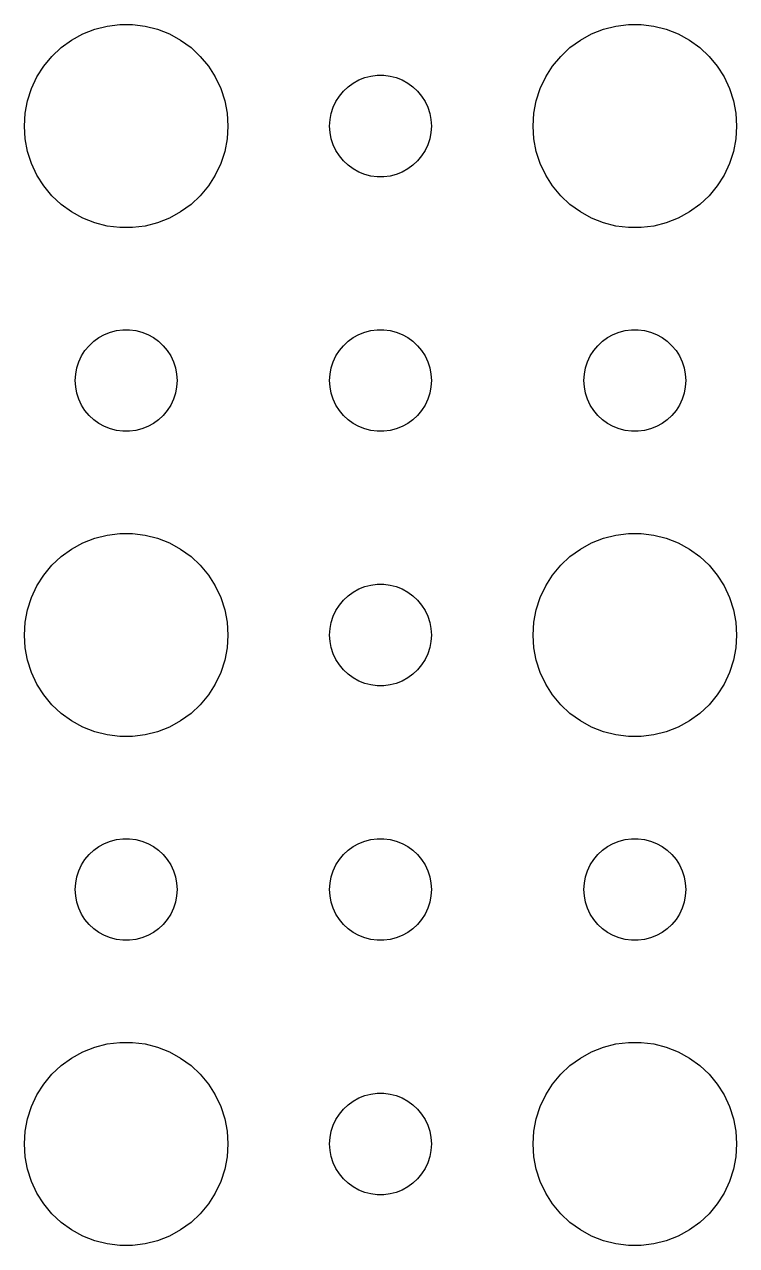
# Model space of a CAD drawing. Header units: metres. Extents: x -157 to 157, y -157 to 157.
# Drawn here: x 27 to 48, y -122.99 to -87.01 of the extents above; entities that cross this region are included whole.
import ezdxf

# ---------------------------------------------------------------- set-up
doc = ezdxf.new("R2010")
doc.units = ezdxf.units.M

msp = doc.modelspace()

# ---------------------------------------------------------------- linework, layer by layer
for p, q in [((29.0729, -87.1468), (29.4379, -87.0531)), ((29.4379, -87.0531), (29.8116, -87.0059)), ((29.8116, -87.0059), (30.1884, -87.0059)), ((30.1884, -87.0059), (30.5621, -87.0531)), ((30.5621, -87.0531), (30.927, -87.1468)), ((44.0729, -87.1468), (44.4379, -87.0531)), ((44.4379, -87.0531), (44.8116, -87.0059)), ((44.8116, -87.0059), (45.1884, -87.0059)), ((45.1884, -87.0059), (45.5621, -87.0531)), ((45.5621, -87.0531), (45.927, -87.1468)), ((28.3925, -87.467), (28.7227, -87.2855)), ((28.7227, -87.2855), (29.0729, -87.1468)), ((30.927, -87.1468), (31.2773, -87.2855)), ((31.2773, -87.2855), (31.6075, -87.467)), ((43.3925, -87.467), (43.7227, -87.2855)), ((43.7227, -87.2855), (44.0729, -87.1468)), ((45.927, -87.1468), (46.2773, -87.2855)), ((46.2773, -87.2855), (46.6075, -87.467)), ((27.8131, -87.9464), (28.0877, -87.6885)), ((28.0877, -87.6885), (28.3925, -87.467)), ((31.6075, -87.467), (31.9123, -87.6885)), ((31.9123, -87.6885), (32.1869, -87.9464)), ((42.8131, -87.9464), (43.0877, -87.6885)), ((43.0877, -87.6885), (43.3925, -87.467)), ((46.6075, -87.467), (46.9123, -87.6885)), ((46.9123, -87.6885), (47.1869, -87.9464)), ((27.5729, -88.2366), (27.8131, -87.9464)), ((32.1869, -87.9464), (32.427, -88.2366)), ((42.5729, -88.2366), (42.8131, -87.9464)), ((47.1869, -87.9464), (47.427, -88.2366)), ((27.3711, -88.5547), (27.5729, -88.2366)), ((32.427, -88.2366), (32.6289, -88.5547)), ((37.0365, -88.5734), (37.2189, -88.5266)), ((37.2189, -88.5266), (37.4058, -88.503)), ((37.4058, -88.503), (37.5942, -88.503)), ((37.5942, -88.503), (37.7811, -88.5266)), ((37.7811, -88.5266), (37.9635, -88.5734)), ((42.3711, -88.5547), (42.5729, -88.2366)), ((47.427, -88.2366), (47.6289, -88.5547)), ((27.2107, -88.8956), (27.3711, -88.5547)), ((32.6289, -88.5547), (32.7893, -88.8956)), ((36.4065, -88.9732), (36.5439, -88.8442)), ((36.5439, -88.8442), (36.6963, -88.7335)), ((36.6963, -88.7335), (36.8613, -88.6428)), ((36.8613, -88.6428), (37.0365, -88.5734)), ((37.9635, -88.5734), (38.1387, -88.6428)), ((38.1387, -88.6428), (38.3037, -88.7335)), ((38.3037, -88.7335), (38.4561, -88.8442)), ((38.4561, -88.8442), (38.5934, -88.9732)), ((42.2107, -88.8956), (42.3711, -88.5547)), ((47.6289, -88.5547), (47.7893, -88.8956)), ((27.0942, -89.2539), (27.2107, -88.8956)), ((32.7893, -88.8956), (32.9057, -89.2539)), ((36.1855, -89.2774), (36.2865, -89.1183)), ((36.2865, -89.1183), (36.4065, -88.9732)), ((38.5934, -88.9732), (38.7135, -89.1183)), ((38.7135, -89.1183), (38.8145, -89.2774)), ((42.0942, -89.2539), (42.2107, -88.8956)), ((47.7893, -88.8956), (47.9057, -89.2539)), ((27.0237, -89.624), (27.0942, -89.2539)), ((32.9057, -89.2539), (32.9763, -89.624)), ((36.0471, -89.627), (36.1053, -89.4478)), ((36.1053, -89.4478), (36.1855, -89.2774)), ((38.8145, -89.2774), (38.8947, -89.4478)), ((38.8947, -89.4478), (38.9529, -89.627)), ((42.0237, -89.624), (42.0942, -89.2539)), ((47.9057, -89.2539), (47.9763, -89.624)), ((27, -90), (27.0237, -89.624)), ((32.9763, -89.624), (33, -90)), ((36, -90), (36.0118, -89.812)), ((36.0118, -89.812), (36.0471, -89.627)), ((38.9529, -89.627), (38.9882, -89.812)), ((38.9882, -89.812), (39, -90)), ((42, -90), (42.0237, -89.624)), ((47.9763, -89.624), (48, -90)), ((27.0237, -90.376), (27, -90)), ((33, -90), (32.9763, -90.376)), ((36.0118, -90.188), (36, -90)), ((36.0471, -90.373), (36.0118, -90.188)), ((38.9882, -90.188), (38.9529, -90.373)), ((39, -90), (38.9882, -90.188)), ((42.0237, -90.376), (42, -90)), ((48, -90), (47.9763, -90.376)), ((27.0942, -90.7461), (27.0237, -90.376)), ((32.9763, -90.376), (32.9057, -90.7461)), ((36.1053, -90.5522), (36.0471, -90.373)), ((36.1855, -90.7226), (36.1053, -90.5522)), ((38.8947, -90.5522), (38.8145, -90.7226)), ((38.9529, -90.373), (38.8947, -90.5522)), ((42.0942, -90.7461), (42.0237, -90.376)), ((47.9763, -90.376), (47.9057, -90.7461)), ((27.2107, -91.1044), (27.0942, -90.7461)), ((32.9057, -90.7461), (32.7893, -91.1044)), ((36.2865, -90.8817), (36.1855, -90.7226)), ((36.4065, -91.0268), (36.2865, -90.8817)), ((36.5439, -91.1558), (36.4065, -91.0268)), ((38.5934, -91.0268), (38.4561, -91.1558)), ((38.7135, -90.8817), (38.5934, -91.0268)), ((38.8145, -90.7226), (38.7135, -90.8817)), ((42.2107, -91.1044), (42.0942, -90.7461)), ((47.9057, -90.7461), (47.7893, -91.1044)), ((27.3711, -91.4453), (27.2107, -91.1044)), ((32.7893, -91.1044), (32.6289, -91.4453)), ((36.6963, -91.2665), (36.5439, -91.1558)), ((36.8613, -91.3572), (36.6963, -91.2665)), ((37.0365, -91.4266), (36.8613, -91.3572)), ((38.1387, -91.3572), (37.9635, -91.4266)), ((38.3037, -91.2665), (38.1387, -91.3572)), ((38.4561, -91.1558), (38.3037, -91.2665)), ((42.3711, -91.4453), (42.2107, -91.1044)), ((47.7893, -91.1044), (47.6289, -91.4453)), ((27.5729, -91.7634), (27.3711, -91.4453)), ((27.8131, -92.0536), (27.5729, -91.7634)), ((32.427, -91.7634), (32.1869, -92.0536)), ((32.6289, -91.4453), (32.427, -91.7634)), ((37.2189, -91.4734), (37.0365, -91.4266)), ((37.4058, -91.497), (37.2189, -91.4734)), ((37.5942, -91.497), (37.4058, -91.497)), ((37.7811, -91.4734), (37.5942, -91.497)), ((37.9635, -91.4266), (37.7811, -91.4734)), ((42.5729, -91.7634), (42.3711, -91.4453)), ((42.8131, -92.0536), (42.5729, -91.7634)), ((47.427, -91.7634), (47.1869, -92.0536)), ((47.6289, -91.4453), (47.427, -91.7634)), ((28.0877, -92.3115), (27.8131, -92.0536)), ((32.1869, -92.0536), (31.9123, -92.3115)), ((43.0877, -92.3115), (42.8131, -92.0536)), ((47.1869, -92.0536), (46.9123, -92.3115)), ((28.3925, -92.533), (28.0877, -92.3115)), ((31.9123, -92.3115), (31.6075, -92.533)), ((43.3925, -92.533), (43.0877, -92.3115)), ((46.9123, -92.3115), (46.6075, -92.533)), ((28.7227, -92.7145), (28.3925, -92.533)), ((29.0729, -92.8532), (28.7227, -92.7145)), ((31.2773, -92.7145), (30.927, -92.8532)), ((31.6075, -92.533), (31.2773, -92.7145)), ((43.7227, -92.7145), (43.3925, -92.533)), ((44.0729, -92.8532), (43.7227, -92.7145)), ((46.2773, -92.7145), (45.927, -92.8532)), ((46.6075, -92.533), (46.2773, -92.7145)), ((29.4379, -92.9469), (29.0729, -92.8532)), ((29.8116, -92.9941), (29.4379, -92.9469)), ((30.1884, -92.9941), (29.8116, -92.9941)), ((30.5621, -92.9469), (30.1884, -92.9941)), ((30.927, -92.8532), (30.5621, -92.9469)), ((44.4379, -92.9469), (44.0729, -92.8532)), ((44.8116, -92.9941), (44.4379, -92.9469)), ((45.1884, -92.9941), (44.8116, -92.9941)), ((45.5621, -92.9469), (45.1884, -92.9941)), ((45.927, -92.8532), (45.5621, -92.9469)), ((29.3613, -96.1428), (29.5365, -96.0734)), ((29.5365, -96.0734), (29.7189, -96.0266)), ((29.7189, -96.0266), (29.9058, -96.003)), ((29.9058, -96.003), (30.0942, -96.003)), ((30.0942, -96.003), (30.2811, -96.0266)), ((30.2811, -96.0266), (30.4635, -96.0734)), ((30.4635, -96.0734), (30.6387, -96.1428)), ((36.8613, -96.1428), (37.0365, -96.0734)), ((37.0365, -96.0734), (37.2189, -96.0266)), ((37.2189, -96.0266), (37.4058, -96.003)), ((37.4058, -96.003), (37.5942, -96.003)), ((37.5942, -96.003), (37.7811, -96.0266)), ((37.7811, -96.0266), (37.9635, -96.0734)), ((37.9635, -96.0734), (38.1387, -96.1428)), ((44.3613, -96.1428), (44.5365, -96.0734)), ((44.5365, -96.0734), (44.7189, -96.0266)), ((44.7189, -96.0266), (44.9058, -96.003)), ((44.9058, -96.003), (45.0942, -96.003)), ((45.0942, -96.003), (45.2811, -96.0266)), ((45.2811, -96.0266), (45.4635, -96.0734)), ((45.4635, -96.0734), (45.6387, -96.1428)), ((28.9065, -96.4732), (29.0439, -96.3442)), ((29.0439, -96.3442), (29.1963, -96.2335)), ((29.1963, -96.2335), (29.3613, -96.1428)), ((30.6387, -96.1428), (30.8037, -96.2335)), ((30.8037, -96.2335), (30.9561, -96.3442)), ((30.9561, -96.3442), (31.0934, -96.4732)), ((36.4065, -96.4732), (36.5439, -96.3442)), ((36.5439, -96.3442), (36.6963, -96.2335)), ((36.6963, -96.2335), (36.8613, -96.1428)), ((38.1387, -96.1428), (38.3037, -96.2335)), ((38.3037, -96.2335), (38.4561, -96.3442)), ((38.4561, -96.3442), (38.5934, -96.4732)), ((43.9065, -96.4732), (44.0439, -96.3442)), ((44.0439, -96.3442), (44.1963, -96.2335)), ((44.1963, -96.2335), (44.3613, -96.1428)), ((45.6387, -96.1428), (45.8037, -96.2335)), ((45.8037, -96.2335), (45.9561, -96.3442)), ((45.9561, -96.3442), (46.0934, -96.4732)), ((28.6053, -96.9478), (28.6855, -96.7774)), ((28.6855, -96.7774), (28.7865, -96.6183)), ((28.7865, -96.6183), (28.9065, -96.4732)), ((31.0934, -96.4732), (31.2135, -96.6183)), ((31.2135, -96.6183), (31.3145, -96.7774)), ((31.3145, -96.7774), (31.3947, -96.9478)), ((36.1053, -96.9478), (36.1855, -96.7774)), ((36.1855, -96.7774), (36.2865, -96.6183)), ((36.2865, -96.6183), (36.4065, -96.4732)), ((38.5934, -96.4732), (38.7135, -96.6183)), ((38.7135, -96.6183), (38.8145, -96.7774)), ((38.8145, -96.7774), (38.8947, -96.9478)), ((43.6053, -96.9478), (43.6855, -96.7774)), ((43.6855, -96.7774), (43.7865, -96.6183)), ((43.7865, -96.6183), (43.9065, -96.4732)), ((46.0934, -96.4732), (46.2135, -96.6183)), ((46.2135, -96.6183), (46.3145, -96.7774)), ((46.3145, -96.7774), (46.3947, -96.9478)), ((28.5118, -97.312), (28.5471, -97.127)), ((28.5471, -97.127), (28.6053, -96.9478)), ((31.3947, -96.9478), (31.4529, -97.127)), ((31.4529, -97.127), (31.4882, -97.312)), ((36.0118, -97.312), (36.0471, -97.127)), ((36.0471, -97.127), (36.1053, -96.9478)), ((38.8947, -96.9478), (38.9529, -97.127)), ((38.9529, -97.127), (38.9882, -97.312)), ((43.5118, -97.312), (43.5471, -97.127)), ((43.5471, -97.127), (43.6053, -96.9478)), ((46.3947, -96.9478), (46.4529, -97.127)), ((46.4529, -97.127), (46.4882, -97.312)), ((28.5, -97.5), (28.5118, -97.312)), ((28.5118, -97.688), (28.5, -97.5)), ((31.4882, -97.312), (31.5, -97.5)), ((31.5, -97.5), (31.4882, -97.688)), ((36, -97.5), (36.0118, -97.312)), ((36.0118, -97.688), (36, -97.5)), ((38.9882, -97.312), (39, -97.5)), ((39, -97.5), (38.9882, -97.688)), ((43.5, -97.5), (43.5118, -97.312)), ((43.5118, -97.688), (43.5, -97.5)), ((46.4882, -97.312), (46.5, -97.5)), ((46.5, -97.5), (46.4882, -97.688)), ((28.5471, -97.873), (28.5118, -97.688)), ((28.6053, -98.0522), (28.5471, -97.873)), ((31.4529, -97.873), (31.3947, -98.0522)), ((31.4882, -97.688), (31.4529, -97.873)), ((36.0471, -97.873), (36.0118, -97.688)), ((36.1053, -98.0522), (36.0471, -97.873)), ((38.9529, -97.873), (38.8947, -98.0522)), ((38.9882, -97.688), (38.9529, -97.873)), ((43.5471, -97.873), (43.5118, -97.688)), ((43.6053, -98.0522), (43.5471, -97.873)), ((46.4529, -97.873), (46.3947, -98.0522)), ((46.4882, -97.688), (46.4529, -97.873)), ((28.6855, -98.2226), (28.6053, -98.0522)), ((28.7865, -98.3817), (28.6855, -98.2226)), ((31.3145, -98.2226), (31.2135, -98.3817)), ((31.3947, -98.0522), (31.3145, -98.2226)), ((36.1855, -98.2226), (36.1053, -98.0522)), ((36.2865, -98.3817), (36.1855, -98.2226)), ((38.8145, -98.2226), (38.7135, -98.3817)), ((38.8947, -98.0522), (38.8145, -98.2226)), ((43.6855, -98.2226), (43.6053, -98.0522)), ((43.7865, -98.3817), (43.6855, -98.2226)), ((46.3145, -98.2226), (46.2135, -98.3817)), ((46.3947, -98.0522), (46.3145, -98.2226)), ((28.9065, -98.5268), (28.7865, -98.3817)), ((29.0439, -98.6558), (28.9065, -98.5268)), ((31.0934, -98.5268), (30.9561, -98.6558)), ((31.2135, -98.3817), (31.0934, -98.5268)), ((36.4065, -98.5268), (36.2865, -98.3817)), ((36.5439, -98.6558), (36.4065, -98.5268)), ((38.5934, -98.5268), (38.4561, -98.6558)), ((38.7135, -98.3817), (38.5934, -98.5268)), ((43.9065, -98.5268), (43.7865, -98.3817)), ((44.0439, -98.6558), (43.9065, -98.5268)), ((46.0934, -98.5268), (45.9561, -98.6558)), ((46.2135, -98.3817), (46.0934, -98.5268)), ((29.1963, -98.7665), (29.0439, -98.6558)), ((29.3613, -98.8572), (29.1963, -98.7665)), ((29.5365, -98.9266), (29.3613, -98.8572)), ((29.7189, -98.9734), (29.5365, -98.9266)), ((30.4635, -98.9266), (30.2811, -98.9734)), ((30.6387, -98.8572), (30.4635, -98.9266)), ((30.8037, -98.7665), (30.6387, -98.8572)), ((30.9561, -98.6558), (30.8037, -98.7665)), ((36.6963, -98.7665), (36.5439, -98.6558)), ((36.8613, -98.8572), (36.6963, -98.7665)), ((37.0365, -98.9266), (36.8613, -98.8572)), ((37.2189, -98.9734), (37.0365, -98.9266)), ((37.9635, -98.9266), (37.7811, -98.9734)), ((38.1387, -98.8572), (37.9635, -98.9266)), ((38.3037, -98.7665), (38.1387, -98.8572)), ((38.4561, -98.6558), (38.3037, -98.7665)), ((44.1963, -98.7665), (44.0439, -98.6558)), ((44.3613, -98.8572), (44.1963, -98.7665)), ((44.5365, -98.9266), (44.3613, -98.8572)), ((44.7189, -98.9734), (44.5365, -98.9266)), ((45.4635, -98.9266), (45.2811, -98.9734)), ((45.6387, -98.8572), (45.4635, -98.9266)), ((45.8037, -98.7665), (45.6387, -98.8572)), ((45.9561, -98.6558), (45.8037, -98.7665)), ((29.9058, -98.997), (29.7189, -98.9734)), ((30.0942, -98.997), (29.9058, -98.997)), ((30.2811, -98.9734), (30.0942, -98.997)), ((37.4058, -98.997), (37.2189, -98.9734)), ((37.5942, -98.997), (37.4058, -98.997)), ((37.7811, -98.9734), (37.5942, -98.997)), ((44.9058, -98.997), (44.7189, -98.9734)), ((45.0942, -98.997), (44.9058, -98.997)), ((45.2811, -98.9734), (45.0942, -98.997)), ((28.7227, -102.286), (29.0729, -102.147)), ((29.0729, -102.147), (29.4379, -102.053)), ((29.4379, -102.053), (29.8116, -102.006)), ((29.8116, -102.006), (30.1884, -102.006)), ((30.1884, -102.006), (30.5621, -102.053)), ((30.5621, -102.053), (30.927, -102.147)), ((30.927, -102.147), (31.2773, -102.286)), ((43.7227, -102.286), (44.0729, -102.147)), ((44.0729, -102.147), (44.4379, -102.053)), ((44.4379, -102.053), (44.8116, -102.006)), ((44.8116, -102.006), (45.1884, -102.006)), ((45.1884, -102.006), (45.5621, -102.053)), ((45.5621, -102.053), (45.927, -102.147)), ((45.927, -102.147), (46.2773, -102.286)), ((28.0877, -102.688), (28.3925, -102.467)), ((28.3925, -102.467), (28.7227, -102.286)), ((31.2773, -102.286), (31.6075, -102.467)), ((31.6075, -102.467), (31.9123, -102.688)), ((43.0877, -102.688), (43.3925, -102.467)), ((43.3925, -102.467), (43.7227, -102.286)), ((46.2773, -102.286), (46.6075, -102.467)), ((46.6075, -102.467), (46.9123, -102.688)), ((27.8131, -102.946), (28.0877, -102.688)), ((31.9123, -102.688), (32.1869, -102.946)), ((42.8131, -102.946), (43.0877, -102.688)), ((46.9123, -102.688), (47.1869, -102.946)), ((27.3711, -103.555), (27.5729, -103.237)), ((27.5729, -103.237), (27.8131, -102.946)), ((32.1869, -102.946), (32.427, -103.237)), ((32.427, -103.237), (32.6289, -103.555)), ((42.3711, -103.555), (42.5729, -103.237)), ((42.5729, -103.237), (42.8131, -102.946)), ((47.1869, -102.946), (47.427, -103.237)), ((47.427, -103.237), (47.6289, -103.555)), ((27.2107, -103.896), (27.3711, -103.555)), ((32.6289, -103.555), (32.7893, -103.896)), ((36.6963, -103.734), (36.8613, -103.643)), ((36.8613, -103.643), (37.0365, -103.573)), ((37.0365, -103.573), (37.2189, -103.527)), ((37.2189, -103.527), (37.4058, -103.503)), ((37.4058, -103.503), (37.5942, -103.503)), ((37.5942, -103.503), (37.7811, -103.527)), ((37.7811, -103.527), (37.9635, -103.573)), ((37.9635, -103.573), (38.1387, -103.643)), ((38.1387, -103.643), (38.3037, -103.734)), ((42.2107, -103.896), (42.3711, -103.555)), ((47.6289, -103.555), (47.7893, -103.896)), ((27.0942, -104.254), (27.2107, -103.896)), ((32.7893, -103.896), (32.9057, -104.254)), ((36.2865, -104.118), (36.4065, -103.973)), ((36.4065, -103.973), (36.5439, -103.844)), ((36.5439, -103.844), (36.6963, -103.734)), ((38.3037, -103.734), (38.4561, -103.844)), ((38.4561, -103.844), (38.5934, -103.973)), ((38.5934, -103.973), (38.7135, -104.118)), ((42.0942, -104.254), (42.2107, -103.896)), ((47.7893, -103.896), (47.9057, -104.254)), ((27.0237, -104.624), (27.0942, -104.254)), ((32.9057, -104.254), (32.9763, -104.624)), ((36.1053, -104.448), (36.1855, -104.277)), ((36.1855, -104.277), (36.2865, -104.118)), ((38.7135, -104.118), (38.8145, -104.277)), ((38.8145, -104.277), (38.8947, -104.448)), ((42.0237, -104.624), (42.0942, -104.254)), ((47.9057, -104.254), (47.9763, -104.624)), ((27, -105), (27.0237, -104.624)), ((32.9763, -104.624), (33, -105)), ((36.0118, -104.812), (36.0471, -104.627)), ((36.0471, -104.627), (36.1053, -104.448)), ((38.8947, -104.448), (38.9529, -104.627)), ((38.9529, -104.627), (38.9882, -104.812)), ((42, -105), (42.0237, -104.624)), ((47.9763, -104.624), (48, -105)), ((27.0237, -105.376), (27, -105)), ((33, -105), (32.9763, -105.376)), ((36, -105), (36.0118, -104.812)), ((36.0118, -105.188), (36, -105)), ((38.9882, -104.812), (39, -105)), ((39, -105), (38.9882, -105.188)), ((42.0237, -105.376), (42, -105)), ((48, -105), (47.9763, -105.376)), ((27.0942, -105.746), (27.0237, -105.376)), ((32.9763, -105.376), (32.9057, -105.746)), ((36.0471, -105.373), (36.0118, -105.188)), ((36.1053, -105.552), (36.0471, -105.373)), ((38.9529, -105.373), (38.8947, -105.552)), ((38.9882, -105.188), (38.9529, -105.373)), ((42.0942, -105.746), (42.0237, -105.376)), ((47.9763, -105.376), (47.9057, -105.746)), ((27.2107, -106.104), (27.0942, -105.746)), ((32.9057, -105.746), (32.7893, -106.104)), ((36.1855, -105.723), (36.1053, -105.552)), ((36.2865, -105.882), (36.1855, -105.723)), ((38.8145, -105.723), (38.7135, -105.882)), ((38.8947, -105.552), (38.8145, -105.723)), ((42.2107, -106.104), (42.0942, -105.746)), ((47.9057, -105.746), (47.7893, -106.104)), ((27.3711, -106.445), (27.2107, -106.104)), ((32.7893, -106.104), (32.6289, -106.445)), ((36.4065, -106.027), (36.2865, -105.882)), ((36.5439, -106.156), (36.4065, -106.027)), ((36.6963, -106.266), (36.5439, -106.156)), ((38.4561, -106.156), (38.3037, -106.266)), ((38.5934, -106.027), (38.4561, -106.156)), ((38.7135, -105.882), (38.5934, -106.027)), ((42.3711, -106.445), (42.2107, -106.104)), ((47.7893, -106.104), (47.6289, -106.445)), ((27.5729, -106.763), (27.3711, -106.445)), ((32.6289, -106.445), (32.427, -106.763)), ((36.8613, -106.357), (36.6963, -106.266)), ((37.0365, -106.427), (36.8613, -106.357)), ((37.2189, -106.473), (37.0365, -106.427)), ((37.4058, -106.497), (37.2189, -106.473)), ((37.5942, -106.497), (37.4058, -106.497)), ((37.7811, -106.473), (37.5942, -106.497)), ((37.9635, -106.427), (37.7811, -106.473)), ((38.1387, -106.357), (37.9635, -106.427)), ((38.3037, -106.266), (38.1387, -106.357)), ((42.5729, -106.763), (42.3711, -106.445)), ((47.6289, -106.445), (47.427, -106.763)), ((27.8131, -107.054), (27.5729, -106.763)), ((32.427, -106.763), (32.1869, -107.054)), ((42.8131, -107.054), (42.5729, -106.763)), ((47.427, -106.763), (47.1869, -107.054)), ((28.0877, -107.312), (27.8131, -107.054)), ((32.1869, -107.054), (31.9123, -107.312)), ((43.0877, -107.312), (42.8131, -107.054)), ((47.1869, -107.054), (46.9123, -107.312)), ((28.3925, -107.533), (28.0877, -107.312)), ((28.7227, -107.714), (28.3925, -107.533)), ((31.6075, -107.533), (31.2773, -107.714)), ((31.9123, -107.312), (31.6075, -107.533)), ((43.3925, -107.533), (43.0877, -107.312)), ((43.7227, -107.714), (43.3925, -107.533)), ((46.6075, -107.533), (46.2773, -107.714)), ((46.9123, -107.312), (46.6075, -107.533)), ((29.0729, -107.853), (28.7227, -107.714)), ((29.4379, -107.947), (29.0729, -107.853)), ((29.8116, -107.994), (29.4379, -107.947)), ((30.5621, -107.947), (30.1884, -107.994)), ((30.927, -107.853), (30.5621, -107.947)), ((31.2773, -107.714), (30.927, -107.853)), ((44.0729, -107.853), (43.7227, -107.714)), ((44.4379, -107.947), (44.0729, -107.853)), ((44.8116, -107.994), (44.4379, -107.947)), ((45.5621, -107.947), (45.1884, -107.994)), ((45.927, -107.853), (45.5621, -107.947)), ((46.2773, -107.714), (45.927, -107.853)), ((30.1884, -107.994), (29.8116, -107.994)), ((45.1884, -107.994), (44.8116, -107.994)), ((29.1963, -111.234), (29.3613, -111.143)), ((29.3613, -111.143), (29.5365, -111.073)), ((29.5365, -111.073), (29.7189, -111.027)), ((29.7189, -111.027), (29.9058, -111.003)), ((29.9058, -111.003), (30.0942, -111.003)), ((30.0942, -111.003), (30.2811, -111.027)), ((30.2811, -111.027), (30.4635, -111.073)), ((30.4635, -111.073), (30.6387, -111.143)), ((30.6387, -111.143), (30.8037, -111.234)), ((36.6963, -111.234), (36.8613, -111.143)), ((36.8613, -111.143), (37.0365, -111.073)), ((37.0365, -111.073), (37.2189, -111.027)), ((37.2189, -111.027), (37.4058, -111.003)), ((37.4058, -111.003), (37.5942, -111.003)), ((37.5942, -111.003), (37.7811, -111.027)), ((37.7811, -111.027), (37.9635, -111.073)), ((37.9635, -111.073), (38.1387, -111.143)), ((38.1387, -111.143), (38.3037, -111.234)), ((44.1963, -111.234), (44.3613, -111.143)), ((44.3613, -111.143), (44.5365, -111.073)), ((44.5365, -111.073), (44.7189, -111.027)), ((44.7189, -111.027), (44.9058, -111.003)), ((44.9058, -111.003), (45.0942, -111.003)), ((45.0942, -111.003), (45.2811, -111.027)), ((45.2811, -111.027), (45.4635, -111.073)), ((45.4635, -111.073), (45.6387, -111.143)), ((45.6387, -111.143), (45.8037, -111.234)), ((28.7865, -111.618), (28.9065, -111.473)), ((28.9065, -111.473), (29.0439, -111.344)), ((29.0439, -111.344), (29.1963, -111.234)), ((30.8037, -111.234), (30.9561, -111.344)), ((30.9561, -111.344), (31.0934, -111.473)), ((31.0934, -111.473), (31.2135, -111.618)), ((36.2865, -111.618), (36.4065, -111.473)), ((36.4065, -111.473), (36.5439, -111.344)), ((36.5439, -111.344), (36.6963, -111.234)), ((38.3037, -111.234), (38.4561, -111.344)), ((38.4561, -111.344), (38.5934, -111.473)), ((38.5934, -111.473), (38.7135, -111.618)), ((43.7865, -111.618), (43.9065, -111.473)), ((43.9065, -111.473), (44.0439, -111.344)), ((44.0439, -111.344), (44.1963, -111.234)), ((45.8037, -111.234), (45.9561, -111.344)), ((45.9561, -111.344), (46.0934, -111.473)), ((46.0934, -111.473), (46.2135, -111.618)), ((28.6053, -111.948), (28.6855, -111.777)), ((28.6855, -111.777), (28.7865, -111.618)), ((31.2135, -111.618), (31.3145, -111.777)), ((31.3145, -111.777), (31.3947, -111.948)), ((36.1053, -111.948), (36.1855, -111.777)), ((36.1855, -111.777), (36.2865, -111.618)), ((38.7135, -111.618), (38.8145, -111.777)), ((38.8145, -111.777), (38.8947, -111.948)), ((43.6053, -111.948), (43.6855, -111.777)), ((43.6855, -111.777), (43.7865, -111.618)), ((46.2135, -111.618), (46.3145, -111.777)), ((46.3145, -111.777), (46.3947, -111.948)), ((28.5118, -112.312), (28.5471, -112.127)), ((28.5471, -112.127), (28.6053, -111.948)), ((31.3947, -111.948), (31.4529, -112.127)), ((31.4529, -112.127), (31.4882, -112.312)), ((36.0118, -112.312), (36.0471, -112.127)), ((36.0471, -112.127), (36.1053, -111.948)), ((38.8947, -111.948), (38.9529, -112.127)), ((38.9529, -112.127), (38.9882, -112.312)), ((43.5118, -112.312), (43.5471, -112.127)), ((43.5471, -112.127), (43.6053, -111.948)), ((46.3947, -111.948), (46.4529, -112.127)), ((46.4529, -112.127), (46.4882, -112.312)), ((28.5, -112.5), (28.5118, -112.312)), ((28.5118, -112.688), (28.5, -112.5)), ((31.4882, -112.312), (31.5, -112.5)), ((31.5, -112.5), (31.4882, -112.688)), ((36, -112.5), (36.0118, -112.312)), ((36.0118, -112.688), (36, -112.5)), ((38.9882, -112.312), (39, -112.5)), ((39, -112.5), (38.9882, -112.688)), ((43.5, -112.5), (43.5118, -112.312)), ((43.5118, -112.688), (43.5, -112.5)), ((46.4882, -112.312), (46.5, -112.5)), ((46.5, -112.5), (46.4882, -112.688)), ((28.5471, -112.873), (28.5118, -112.688)), ((28.6053, -113.052), (28.5471, -112.873)), ((31.4529, -112.873), (31.3947, -113.052)), ((31.4882, -112.688), (31.4529, -112.873)), ((36.0471, -112.873), (36.0118, -112.688)), ((36.1053, -113.052), (36.0471, -112.873)), ((38.9529, -112.873), (38.8947, -113.052)), ((38.9882, -112.688), (38.9529, -112.873)), ((43.5471, -112.873), (43.5118, -112.688)), ((43.6053, -113.052), (43.5471, -112.873)), ((46.4529, -112.873), (46.3947, -113.052)), ((46.4882, -112.688), (46.4529, -112.873)), ((28.6855, -113.223), (28.6053, -113.052)), ((28.7865, -113.382), (28.6855, -113.223)), ((31.3145, -113.223), (31.2135, -113.382)), ((31.3947, -113.052), (31.3145, -113.223)), ((36.1855, -113.223), (36.1053, -113.052)), ((36.2865, -113.382), (36.1855, -113.223)), ((38.8145, -113.223), (38.7135, -113.382)), ((38.8947, -113.052), (38.8145, -113.223)), ((43.6855, -113.223), (43.6053, -113.052)), ((43.7865, -113.382), (43.6855, -113.223)), ((46.3145, -113.223), (46.2135, -113.382)), ((46.3947, -113.052), (46.3145, -113.223)), ((28.9065, -113.527), (28.7865, -113.382)), ((29.0439, -113.656), (28.9065, -113.527)), ((29.1963, -113.766), (29.0439, -113.656)), ((30.9561, -113.656), (30.8037, -113.766)), ((31.0934, -113.527), (30.9561, -113.656)), ((31.2135, -113.382), (31.0934, -113.527)), ((36.4065, -113.527), (36.2865, -113.382)), ((36.5439, -113.656), (36.4065, -113.527)), ((36.6963, -113.766), (36.5439, -113.656)), ((38.4561, -113.656), (38.3037, -113.766)), ((38.5934, -113.527), (38.4561, -113.656)), ((38.7135, -113.382), (38.5934, -113.527)), ((43.9065, -113.527), (43.7865, -113.382)), ((44.0439, -113.656), (43.9065, -113.527)), ((44.1963, -113.766), (44.0439, -113.656)), ((45.9561, -113.656), (45.8037, -113.766)), ((46.0934, -113.527), (45.9561, -113.656)), ((46.2135, -113.382), (46.0934, -113.527)), ((29.3613, -113.857), (29.1963, -113.766)), ((29.5365, -113.927), (29.3613, -113.857)), ((29.7189, -113.973), (29.5365, -113.927)), ((29.9058, -113.997), (29.7189, -113.973)), ((30.0942, -113.997), (29.9058, -113.997)), ((30.2811, -113.973), (30.0942, -113.997)), ((30.4635, -113.927), (30.2811, -113.973)), ((30.6387, -113.857), (30.4635, -113.927)), ((30.8037, -113.766), (30.6387, -113.857)), ((36.8613, -113.857), (36.6963, -113.766)), ((37.0365, -113.927), (36.8613, -113.857)), ((37.2189, -113.973), (37.0365, -113.927)), ((37.4058, -113.997), (37.2189, -113.973)), ((37.5942, -113.997), (37.4058, -113.997)), ((37.7811, -113.973), (37.5942, -113.997)), ((37.9635, -113.927), (37.7811, -113.973)), ((38.1387, -113.857), (37.9635, -113.927)), ((38.3037, -113.766), (38.1387, -113.857)), ((44.3613, -113.857), (44.1963, -113.766)), ((44.5365, -113.927), (44.3613, -113.857)), ((44.7189, -113.973), (44.5365, -113.927)), ((44.9058, -113.997), (44.7189, -113.973)), ((45.0942, -113.997), (44.9058, -113.997)), ((45.2811, -113.973), (45.0942, -113.997)), ((45.4635, -113.927), (45.2811, -113.973)), ((45.6387, -113.857), (45.4635, -113.927)), ((45.8037, -113.766), (45.6387, -113.857)), ((28.3925, -117.467), (28.7227, -117.286)), ((28.7227, -117.286), (29.0729, -117.147)), ((29.0729, -117.147), (29.4379, -117.053)), ((29.4379, -117.053), (29.8116, -117.006)), ((29.8116, -117.006), (30.1884, -117.006)), ((30.1884, -117.006), (30.5621, -117.053)), ((30.5621, -117.053), (30.927, -117.147)), ((30.927, -117.147), (31.2773, -117.286)), ((31.2773, -117.286), (31.6075, -117.467)), ((43.3925, -117.467), (43.7227, -117.286)), ((43.7227, -117.286), (44.0729, -117.147)), ((44.0729, -117.147), (44.4379, -117.053)), ((44.4379, -117.053), (44.8116, -117.006)), ((44.8116, -117.006), (45.1884, -117.006)), ((45.1884, -117.006), (45.5621, -117.053)), ((45.5621, -117.053), (45.927, -117.147)), ((45.927, -117.147), (46.2773, -117.286)), ((46.2773, -117.286), (46.6075, -117.467)), ((28.0877, -117.688), (28.3925, -117.467)), ((31.6075, -117.467), (31.9123, -117.688)), ((43.0877, -117.688), (43.3925, -117.467)), ((46.6075, -117.467), (46.9123, -117.688)), ((27.5729, -118.237), (27.8131, -117.946)), ((27.8131, -117.946), (28.0877, -117.688)), ((31.9123, -117.688), (32.1869, -117.946)), ((32.1869, -117.946), (32.427, -118.237)), ((42.5729, -118.237), (42.8131, -117.946)), ((42.8131, -117.946), (43.0877, -117.688)), ((46.9123, -117.688), (47.1869, -117.946)), ((47.1869, -117.946), (47.427, -118.237)), ((27.3711, -118.555), (27.5729, -118.237)), ((32.427, -118.237), (32.6289, -118.555)), ((42.3711, -118.555), (42.5729, -118.237)), ((47.427, -118.237), (47.6289, -118.555)), ((27.2107, -118.896), (27.3711, -118.555)), ((32.6289, -118.555), (32.7893, -118.896)), ((36.5439, -118.844), (36.6963, -118.734)), ((36.6963, -118.734), (36.8613, -118.643)), ((36.8613, -118.643), (37.0365, -118.573)), ((37.0365, -118.573), (37.2189, -118.527)), ((37.2189, -118.527), (37.4058, -118.503)), ((37.4058, -118.503), (37.5942, -118.503)), ((37.5942, -118.503), (37.7811, -118.527)), ((37.7811, -118.527), (37.9635, -118.573)), ((37.9635, -118.573), (38.1387, -118.643)), ((38.1387, -118.643), (38.3037, -118.734)), ((38.3037, -118.734), (38.4561, -118.844)), ((42.2107, -118.896), (42.3711, -118.555)), ((47.6289, -118.555), (47.7893, -118.896)), ((27.0942, -119.254), (27.2107, -118.896)), ((32.7893, -118.896), (32.9057, -119.254)), ((36.1855, -119.277), (36.2865, -119.118)), ((36.2865, -119.118), (36.4065, -118.973)), ((36.4065, -118.973), (36.5439, -118.844)), ((38.4561, -118.844), (38.5934, -118.973)), ((38.5934, -118.973), (38.7135, -119.118)), ((38.7135, -119.118), (38.8145, -119.277)), ((42.0942, -119.254), (42.2107, -118.896)), ((47.7893, -118.896), (47.9057, -119.254)), ((27.0237, -119.624), (27.0942, -119.254)), ((32.9057, -119.254), (32.9763, -119.624)), ((36.0471, -119.627), (36.1053, -119.448)), ((36.1053, -119.448), (36.1855, -119.277)), ((38.8145, -119.277), (38.8947, -119.448)), ((38.8947, -119.448), (38.9529, -119.627)), ((42.0237, -119.624), (42.0942, -119.254)), ((47.9057, -119.254), (47.9763, -119.624)), ((27, -120), (27.0237, -119.624)), ((32.9763, -119.624), (33, -120)), ((36, -120), (36.0118, -119.812)), ((36.0118, -119.812), (36.0471, -119.627)), ((38.9529, -119.627), (38.9882, -119.812)), ((38.9882, -119.812), (39, -120)), ((42, -120), (42.0237, -119.624)), ((47.9763, -119.624), (48, -120)), ((27.0237, -120.376), (27, -120)), ((33, -120), (32.9763, -120.376)), ((36.0118, -120.188), (36, -120)), ((36.0471, -120.373), (36.0118, -120.188)), ((38.9882, -120.188), (38.9529, -120.373)), ((39, -120), (38.9882, -120.188)), ((42.0237, -120.376), (42, -120)), ((48, -120), (47.9763, -120.376)), ((27.0942, -120.746), (27.0237, -120.376)), ((32.9763, -120.376), (32.9057, -120.746)), ((36.1053, -120.552), (36.0471, -120.373)), ((36.1855, -120.723), (36.1053, -120.552)), ((38.8947, -120.552), (38.8145, -120.723)), ((38.9529, -120.373), (38.8947, -120.552)), ((42.0942, -120.746), (42.0237, -120.376)), ((47.9763, -120.376), (47.9057, -120.746)), ((27.2107, -121.104), (27.0942, -120.746)), ((32.9057, -120.746), (32.7893, -121.104)), ((36.2865, -120.882), (36.1855, -120.723)), ((36.4065, -121.027), (36.2865, -120.882)), ((38.7135, -120.882), (38.5934, -121.027)), ((38.8145, -120.723), (38.7135, -120.882)), ((42.2107, -121.104), (42.0942, -120.746)), ((47.9057, -120.746), (47.7893, -121.104)), ((27.3711, -121.445), (27.2107, -121.104)), ((32.7893, -121.104), (32.6289, -121.445)), ((36.5439, -121.156), (36.4065, -121.027)), ((36.6963, -121.266), (36.5439, -121.156)), ((36.8613, -121.357), (36.6963, -121.266)), ((38.3037, -121.266), (38.1387, -121.357)), ((38.4561, -121.156), (38.3037, -121.266)), ((38.5934, -121.027), (38.4561, -121.156)), ((42.3711, -121.445), (42.2107, -121.104)), ((47.7893, -121.104), (47.6289, -121.445)), ((27.5729, -121.763), (27.3711, -121.445)), ((32.6289, -121.445), (32.427, -121.763)), ((37.0365, -121.427), (36.8613, -121.357)), ((37.2189, -121.473), (37.0365, -121.427)), ((37.4058, -121.497), (37.2189, -121.473)), ((37.5942, -121.497), (37.4058, -121.497)), ((37.7811, -121.473), (37.5942, -121.497)), ((37.9635, -121.427), (37.7811, -121.473)), ((38.1387, -121.357), (37.9635, -121.427)), ((42.5729, -121.763), (42.3711, -121.445)), ((47.6289, -121.445), (47.427, -121.763)), ((27.8131, -122.054), (27.5729, -121.763)), ((32.427, -121.763), (32.1869, -122.054)), ((42.8131, -122.054), (42.5729, -121.763)), ((47.427, -121.763), (47.1869, -122.054)), ((28.0877, -122.312), (27.8131, -122.054)), ((28.3925, -122.533), (28.0877, -122.312)), ((31.9123, -122.312), (31.6075, -122.533)), ((32.1869, -122.054), (31.9123, -122.312)), ((43.0877, -122.312), (42.8131, -122.054)), ((43.3925, -122.533), (43.0877, -122.312)), ((46.9123, -122.312), (46.6075, -122.533)), ((47.1869, -122.054), (46.9123, -122.312)), ((28.7227, -122.714), (28.3925, -122.533)), ((29.0729, -122.853), (28.7227, -122.714)), ((31.2773, -122.714), (30.927, -122.853)), ((31.6075, -122.533), (31.2773, -122.714)), ((43.7227, -122.714), (43.3925, -122.533)), ((44.0729, -122.853), (43.7227, -122.714)), ((46.2773, -122.714), (45.927, -122.853)), ((46.6075, -122.533), (46.2773, -122.714)), ((29.4379, -122.947), (29.0729, -122.853)), ((29.8116, -122.994), (29.4379, -122.947)), ((30.1884, -122.994), (29.8116, -122.994)), ((30.5621, -122.947), (30.1884, -122.994)), ((30.927, -122.853), (30.5621, -122.947)), ((44.4379, -122.947), (44.0729, -122.853)), ((44.8116, -122.994), (44.4379, -122.947)), ((45.1884, -122.994), (44.8116, -122.994)), ((45.5621, -122.947), (45.1884, -122.994)), ((45.927, -122.853), (45.5621, -122.947))]:
    msp.add_line(p, q)

doc.saveas('drawing.dxf')
